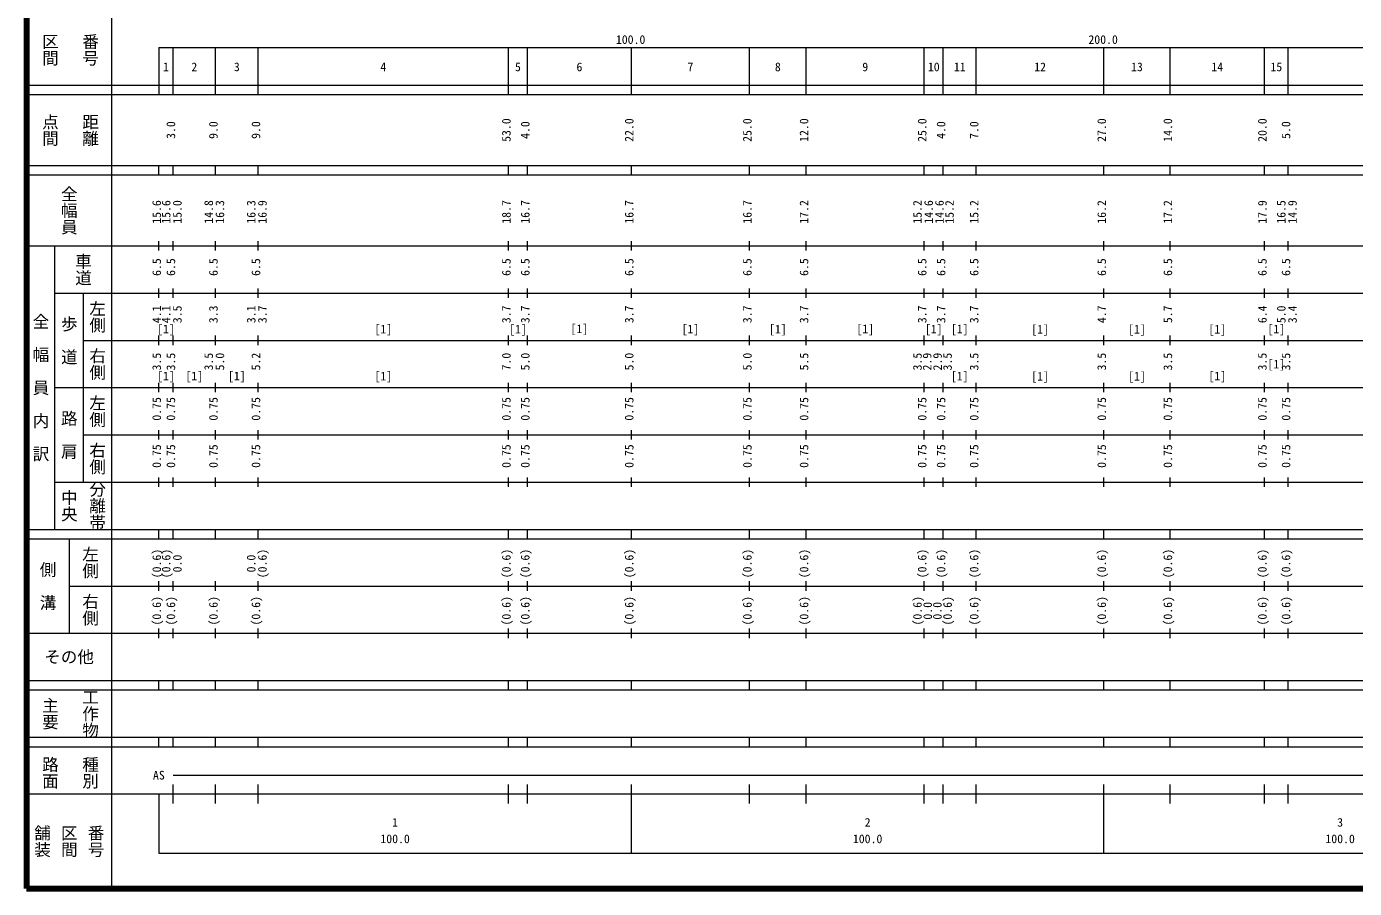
# Model space of a CAD drawing. Units: millimetres on the paper, enlarged 1000 times. Extents: x 40000 to 680000, y 20000 to 380000.
# Drawn here: x 40000 to 321031, y 20000 to 202409 of the extents above; entities that cross this region are included whole.
import ezdxf
from ezdxf.enums import TextEntityAlignment as Align

# ---------------------------------------------------------------- set-up
doc = ezdxf.new("R2010")
doc.units = ezdxf.units.MM
doc.header["$LTSCALE"] = 1000
doc.layers.add('M-TTL', color=2, linetype='Continuous', lineweight=140)
doc.layers.add('M-TTL-BAND', color=7, linetype='Continuous', lineweight=13)
doc.styles.add('@ＭＳ ゴシック', font='')
doc.styles.add('ＭＳ ゴシック', font='')
doc.styles.get('@ＭＳ ゴシック').set_extended_font_data('@MS Gothic')
doc.styles.get('ＭＳ ゴシック').set_extended_font_data('MS Gothic')

msp = doc.modelspace()

# ---------------------------------------------------------------- linework, layer by layer
at = {"layer": 'M-TTL'}
for p, q in [((40000, 380000), (40000, 20000)), ((40000, 20000), (680000, 20000))]:
    msp.add_line(p, q, dxfattribs=at)
at = {"layer": 'M-TTL-BAND'}
for p, q in [((58000, 370000), (58000, 20000)), ((68000, 198000), (579000, 198000)), ((68000, 198000), (68000, 188000)), ((71000, 188000), (71000, 198000)), ((80000, 188000), (80000, 198000)), ((89000, 188000), (89000, 198000)), ((142000, 188000), (142000, 198000)), ((146000, 188000), (146000, 198000)), ((168000, 188000), (168000, 198000)), ((193000, 188000), (193000, 198000)), ((205000, 188000), (205000, 198000)), ((230000, 188000), (230000, 198000)), ((234000, 188000), (234000, 198000)), ((241000, 188000), (241000, 198000)), ((268000, 188000), (268000, 198000)), ((282000, 188000), (282000, 198000)), ((302000, 188000), (302000, 198000)), ((307000, 188000), (307000, 198000)), ((40000, 190000), (579000, 190000)), ((40000, 188000), (579000, 188000)), ((40000, 173000), (579000, 173000)), ((68000, 171000), (68000, 173000)), ((71000, 171000), (71000, 173000)), ((80000, 171000), (80000, 173000)), ((89000, 171000), (89000, 173000)), ((142000, 171000), (142000, 173000)), ((146000, 171000), (146000, 173000)), ((168000, 171000), (168000, 173000)), ((193000, 171000), (193000, 173000)), ((205000, 171000), (205000, 173000)), ((230000, 171000), (230000, 173000)), ((234000, 171000), (234000, 173000)), ((241000, 171000), (241000, 173000)), ((268000, 171000), (268000, 173000)), ((282000, 171000), (282000, 173000)), ((302000, 171000), (302000, 173000)), ((307000, 171000), (307000, 173000)), ((40000, 171000), (579000, 171000)), ((40000, 156000), (579000, 156000)), ((46000, 96000), (46000, 156000)), ((68000, 155000), (68000, 157000)), ((71000, 155000), (71000, 157000)), ((80000, 155000), (80000, 157000)), ((89000, 155000), (89000, 157000)), ((142000, 155000), (142000, 157000)), ((146000, 155000), (146000, 157000)), ((168000, 155000), (168000, 157000)), ((193000, 155000), (193000, 157000)), ((205000, 155000), (205000, 157000)), ((230000, 155000), (230000, 157000)), ((234000, 155000), (234000, 157000)), ((241000, 155000), (241000, 157000)), ((268000, 155000), (268000, 157000)), ((282000, 155000), (282000, 157000)), ((302000, 155000), (302000, 157000)), ((307000, 155000), (307000, 157000)), ((68000, 145000), (68000, 147000)), ((71000, 145000), (71000, 147000)), ((80000, 145000), (80000, 147000)), ((89000, 145000), (89000, 147000)), ((142000, 145000), (142000, 147000)), ((146000, 145000), (146000, 147000)), ((168000, 145000), (168000, 147000)), ((193000, 145000), (193000, 147000)), ((205000, 145000), (205000, 147000)), ((230000, 145000), (230000, 147000)), ((234000, 145000), (234000, 147000)), ((241000, 145000), (241000, 147000)), ((268000, 145000), (268000, 147000)), ((282000, 145000), (282000, 147000)), ((302000, 145000), (302000, 147000)), ((307000, 145000), (307000, 147000)), ((46000, 146000), (579000, 146000)), ((52000, 146000), (52000, 106000)), ((52000, 136000), (579000, 136000)), ((68000, 135000), (68000, 137000)), ((71000, 135000), (71000, 137000)), ((80000, 135000), (80000, 137000)), ((89000, 135000), (89000, 137000)), ((142000, 135000), (142000, 137000)), ((146000, 135000), (146000, 137000)), ((168000, 135000), (168000, 137000)), ((193000, 135000), (193000, 137000)), ((205000, 135000), (205000, 137000)), ((230000, 135000), (230000, 137000)), ((234000, 135000), (234000, 137000)), ((241000, 135000), (241000, 137000)), ((268000, 135000), (268000, 137000)), ((282000, 135000), (282000, 137000)), ((302000, 135000), (302000, 137000)), ((307000, 135000), (307000, 137000)), ((68000, 125000), (68000, 127000)), ((71000, 125000), (71000, 127000)), ((80000, 125000), (80000, 127000)), ((89000, 125000), (89000, 127000)), ((142000, 125000), (142000, 127000)), ((146000, 125000), (146000, 127000)), ((168000, 125000), (168000, 127000)), ((193000, 125000), (193000, 127000)), ((205000, 125000), (205000, 127000)), ((230000, 125000), (230000, 127000)), ((234000, 125000), (234000, 127000)), ((241000, 125000), (241000, 127000)), ((268000, 125000), (268000, 127000)), ((282000, 125000), (282000, 127000)), ((302000, 125000), (302000, 127000)), ((307000, 125000), (307000, 127000)), ((46000, 126000), (579000, 126000)), ((52000, 116000), (579000, 116000)), ((68000, 115000), (68000, 117000)), ((71000, 115000), (71000, 117000)), ((80000, 115000), (80000, 117000)), ((89000, 115000), (89000, 117000)), ((142000, 115000), (142000, 117000)), ((146000, 115000), (146000, 117000)), ((168000, 115000), (168000, 117000)), ((193000, 115000), (193000, 117000)), ((205000, 115000), (205000, 117000)), ((230000, 115000), (230000, 117000)), ((234000, 115000), (234000, 117000)), ((241000, 115000), (241000, 117000)), ((268000, 115000), (268000, 117000)), ((282000, 115000), (282000, 117000)), ((302000, 115000), (302000, 117000)), ((307000, 115000), (307000, 117000)), ((68000, 105000), (68000, 107000)), ((71000, 105000), (71000, 107000)), ((80000, 105000), (80000, 107000)), ((89000, 105000), (89000, 107000)), ((142000, 105000), (142000, 107000)), ((146000, 105000), (146000, 107000)), ((168000, 105000), (168000, 107000)), ((193000, 105000), (193000, 107000)), ((205000, 105000), (205000, 107000)), ((230000, 105000), (230000, 107000)), ((234000, 105000), (234000, 107000)), ((241000, 105000), (241000, 107000)), ((268000, 105000), (268000, 107000)), ((282000, 105000), (282000, 107000)), ((302000, 105000), (302000, 107000)), ((307000, 105000), (307000, 107000)), ((46000, 106000), (579000, 106000)), ((40000, 96000), (579000, 96000)), ((68000, 94000), (68000, 96000)), ((71000, 94000), (71000, 96000)), ((80000, 94000), (80000, 96000)), ((89000, 94000), (89000, 96000)), ((142000, 94000), (142000, 96000)), ((146000, 94000), (146000, 96000)), ((168000, 94000), (168000, 96000)), ((193000, 94000), (193000, 96000)), ((205000, 94000), (205000, 96000)), ((230000, 94000), (230000, 96000)), ((234000, 94000), (234000, 96000)), ((241000, 94000), (241000, 96000)), ((268000, 94000), (268000, 96000)), ((282000, 94000), (282000, 96000)), ((302000, 94000), (302000, 96000)), ((307000, 94000), (307000, 96000)), ((40000, 94000), (579000, 94000)), ((49000, 94000), (49000, 74000)), ((68000, 83000), (68000, 85000)), ((71000, 83000), (71000, 85000)), ((80000, 83000), (80000, 85000)), ((89000, 83000), (89000, 85000)), ((142000, 83000), (142000, 85000)), ((146000, 83000), (146000, 85000)), ((168000, 83000), (168000, 85000)), ((193000, 83000), (193000, 85000)), ((205000, 83000), (205000, 85000)), ((230000, 83000), (230000, 85000)), ((234000, 83000), (234000, 85000)), ((241000, 83000), (241000, 85000)), ((268000, 83000), (268000, 85000)), ((282000, 83000), (282000, 85000)), ((302000, 83000), (302000, 85000)), ((307000, 83000), (307000, 85000)), ((49000, 84000), (579000, 84000)), ((40000, 74000), (579000, 74000)), ((68000, 73000), (68000, 75000)), ((71000, 73000), (71000, 75000)), ((80000, 73000), (80000, 75000)), ((89000, 73000), (89000, 75000)), ((142000, 73000), (142000, 75000)), ((146000, 73000), (146000, 75000)), ((168000, 73000), (168000, 75000)), ((193000, 73000), (193000, 75000)), ((205000, 73000), (205000, 75000)), ((230000, 73000), (230000, 75000)), ((234000, 73000), (234000, 75000)), ((241000, 73000), (241000, 75000)), ((268000, 73000), (268000, 75000)), ((282000, 73000), (282000, 75000)), ((302000, 73000), (302000, 75000)), ((307000, 73000), (307000, 75000)), ((40000, 64000), (579000, 64000)), ((40000, 62000), (579000, 62000)), ((68000, 62000), (68000, 64000)), ((71000, 62000), (71000, 64000)), ((80000, 62000), (80000, 64000)), ((89000, 62000), (89000, 64000)), ((142000, 62000), (142000, 64000)), ((146000, 62000), (146000, 64000)), ((168000, 62000), (168000, 64000)), ((193000, 62000), (193000, 64000)), ((205000, 62000), (205000, 64000)), ((230000, 62000), (230000, 64000)), ((234000, 62000), (234000, 64000)), ((241000, 62000), (241000, 64000)), ((268000, 62000), (268000, 64000)), ((282000, 62000), (282000, 64000)), ((302000, 62000), (302000, 64000)), ((307000, 62000), (307000, 64000)), ((40000, 52000), (579000, 52000)), ((68000, 50000), (68000, 52000)), ((71000, 50000), (71000, 52000)), ((80000, 50000), (80000, 52000)), ((89000, 50000), (89000, 52000)), ((142000, 50000), (142000, 52000)), ((146000, 50000), (146000, 52000)), ((168000, 50000), (168000, 52000)), ((193000, 50000), (193000, 52000)), ((205000, 50000), (205000, 52000)), ((230000, 50000), (230000, 52000)), ((234000, 50000), (234000, 52000)), ((241000, 50000), (241000, 52000)), ((268000, 50000), (268000, 52000)), ((282000, 50000), (282000, 52000)), ((302000, 50000), (302000, 52000)), ((307000, 50000), (307000, 52000)), ((40000, 50000), (579000, 50000)), ((71000, 44000), (565000, 44000)), ((40000, 40000), (579000, 40000)), ((68000, 40000), (68000, 27500)), ((71000, 38000), (71000, 42000)), ((80000, 38000), (80000, 42000)), ((89000, 38000), (89000, 42000)), ((142000, 38000), (142000, 42000)), ((146000, 38000), (146000, 42000)), ((168000, 27500), (168000, 42000)), ((193000, 38000), (193000, 42000)), ((205000, 38000), (205000, 42000)), ((230000, 38000), (230000, 42000)), ((234000, 38000), (234000, 42000)), ((241000, 38000), (241000, 42000)), ((268000, 27500), (268000, 42000)), ((282000, 38000), (282000, 42000)), ((302000, 38000), (302000, 42000)), ((307000, 38000), (307000, 42000)), ((68000, 27500), (579000, 27500))]:
    msp.add_line(p, q, dxfattribs=at)

# ---------------------------------------------------------------- texts
at = {"layer": 'M-TTL-BAND', "style": '@ＭＳ ゴシック'}
for s, p in [('区間', (45000, 197500)), ('番号', (53500, 197500)), ('点間', (45000, 180500)), ('距離', (53500, 180500)), ('全幅員', (49000, 163500)), ('車道', (52000, 151000)), ('左側', (55000, 141000)), ('全\u3000幅\u3000員\u3000内\u3000訳', (43000, 126000)), ('歩\u3000道', (49000, 136000)), ('右側', (55000, 131000)), ('左側', (55000, 121000)), ('路\u3000肩', (49000, 116000)), ('右側', (55000, 111000)), ('中央', (49000, 101000)), ('分離帯', (55000, 101000)), ('左側', (53500, 89000)), ('側\u3000溝', (44500, 84000)), ('右側', (53500, 79000)), ('主要', (45000, 57000)), ('工作物', (53500, 57000)), ('路面', (45000, 44500)), ('種別', (53500, 44500)), ('舗装', (43333, 30000)), ('区間', (49000, 30000)), ('番号', (54667, 30000))]:
    msp.add_text(s, height=2566, rotation=270, dxfattribs=at).set_placement(p, align=Align.MIDDLE_CENTER)
at = {"layer": 'M-TTL-BAND', "style": 'ＭＳ ゴシック'}
for s, p in [('100.0', (167844, 198195)), ('200.0', (267844, 198195)), ('1', (69500, 192405)), ('2', (75500, 192405)), ('3', (84500, 192405)), ('4', (115500, 192405)), ('5', (144000, 192405)), ('6', (157000, 192405)), ('7', (180500, 192405)), ('8', (199000, 192405)), ('9', (217500, 192405)), ('10', (232000, 192405)), ('11', (237500, 192405)), ('12', (254500, 192405)), ('13', (275000, 192405)), ('14', (292000, 192405)), ('15', (304500, 192405)), ('[1]', (69500, 136939)), ('[1]', (115500, 136913)), ('[1]', (144000, 136900)), ('[1]', (157000, 136972)), ('[1]', (180500, 136933)), ('[1]', (199000, 136905)), ('[1]', (217500, 136963)), ('[1]', (232000, 136921)), ('[1]', (237500, 136954)), ('[1]', (254500, 136895)), ('[1]', (275000, 136894)), ('[1]', (292000, 136895)), ('[1]', (304500, 136937)), ('[1]', (69500, 126993)), ('[1]', (75500, 126993)), ('[1]', (84500, 126993)), ('[1]', (115500, 126969)), ('[1]', (237500, 126972)), ('[1]', (254500, 126939)), ('[1]', (275000, 126939)), ('[1]', (292000, 126988)), ('[1]', (304500, 129500)), ('AS', (68000, 42500)), ('1', (118000, 32523)), ('2', (218000, 32523)), ('3', (318000, 32523)), ('100.0', (118000, 29033)), ('100.0', (218000, 29033)), ('100.0', (318000, 29033))]:
    msp.add_text(s, height=1833, dxfattribs=at).set_placement(p, align=Align.BOTTOM_CENTER)
for s, p in [('53.0', (143000, 180500)), ('22.0', (169000, 180500)), ('25.0', (194000, 180500)), ('12.0', (206000, 180500)), ('25.0', (231000, 180500)), ('27.0', (269000, 180500)), ('14.0', (283000, 180500)), ('20.0', (303000, 180500)), ('3.0', (72000, 180500)), ('9.0', (81000, 180500)), ('9.0', (90000, 180500)), ('4.0', (147000, 180500)), ('4.0', (235000, 180500)), ('7.0', (242000, 180500)), ('5.0', (308000, 180500)), ('15.6', (69000, 163174)), ('15.6', (71000, 163174)), ('15.0', (73370, 163174)), ('14.8', (80000, 163174)), ('16.3', (82370, 163174)), ('16.3', (89000, 163174)), ('16.9', (91370, 163174)), ('18.7', (143000, 163174)), ('16.7', (147000, 163174)), ('16.7', (169000, 163174)), ('16.7', (194000, 163174)), ('17.2', (206000, 163174)), ('15.2', (230000, 163174)), ('14.6', (232370, 163174)), ('14.6', (234660, 163174)), ('15.2', (236779, 163174)), ('15.2', (242000, 163174)), ('16.2', (269000, 163174)), ('17.2', (283000, 163174)), ('17.9', (303000, 163174)), ('16.5', (307000, 163174)), ('14.9', (309370, 163174)), ('6.5', (69000, 151500)), ('6.5', (72000, 151500)), ('6.5', (81000, 151500)), ('6.5', (90000, 151500)), ('6.5', (143000, 151500)), ('6.5', (147000, 151500)), ('6.5', (169000, 151500)), ('6.5', (194000, 151500)), ('6.5', (206000, 151500)), ('6.5', (231000, 151500)), ('6.5', (235000, 151500)), ('6.5', (242000, 151500)), ('6.5', (269000, 151500)), ('6.5', (283000, 151500)), ('6.5', (303000, 151500)), ('6.5', (308000, 151500)), ('4.1', (69000, 141500)), ('4.1', (71000, 141500)), ('3.5', (73370, 141500)), ('3.3', (81000, 141500)), ('3.1', (89000, 141500)), ('3.7', (91370, 141500)), ('3.7', (143000, 141500)), ('3.7', (147000, 141500)), ('3.7', (169000, 141500)), ('3.7', (194000, 141500)), ('3.7', (206000, 141500)), ('3.7', (231000, 141500)), ('3.7', (235000, 141500)), ('3.7', (242000, 141500)), ('4.7', (269000, 141500)), ('5.7', (283000, 141500)), ('6.4', (303000, 141500)), ('5.0', (307000, 141500)), ('3.4', (309370, 141500)), ('3.5', (69000, 131500)), ('3.5', (72000, 131500)), ('3.5', (80000, 131500)), ('5.0', (82370, 131500)), ('5.2', (90000, 131500)), ('7.0', (143000, 131500)), ('5.0', (147000, 131500)), ('5.0', (169000, 131500)), ('5.0', (194000, 131500)), ('5.5', (206000, 131500)), ('3.5', (230000, 131500)), ('2.9', (232055, 131500)), ('2.9', (234258, 131500)), ('3.5', (236370, 131500)), ('3.5', (242000, 131500)), ('3.5', (269000, 131500)), ('3.5', (283000, 131500)), ('3.5', (303000, 131500)), ('3.5', (308000, 131500)), ('0.75', (69000, 121500)), ('0.75', (72000, 121500)), ('0.75', (81000, 121500)), ('0.75', (90000, 121500)), ('0.75', (143000, 121500)), ('0.75', (147000, 121500)), ('0.75', (169000, 121500)), ('0.75', (194000, 121500)), ('0.75', (206000, 121500)), ('0.75', (231000, 121500)), ('0.75', (235000, 121500)), ('0.75', (242000, 121500)), ('0.75', (269000, 121500)), ('0.75', (283000, 121500)), ('0.75', (303000, 121500)), ('0.75', (308000, 121500)), ('0.75', (69000, 111500)), ('0.75', (72000, 111500)), ('0.75', (81000, 111500)), ('0.75', (90000, 111500)), ('0.75', (143000, 111500)), ('0.75', (147000, 111500)), ('0.75', (169000, 111500)), ('0.75', (194000, 111500)), ('0.75', (206000, 111500)), ('0.75', (231000, 111500)), ('0.75', (235000, 111500)), ('0.75', (242000, 111500)), ('0.75', (269000, 111500)), ('0.75', (283000, 111500)), ('0.75', (303000, 111500)), ('0.75', (308000, 111500)), ('(0.6)', (69000, 88764)), ('(0.6)', (71000, 88764)), ('0.0', (73370, 88764)), ('0.0', (89000, 88764)), ('(0.6)', (91370, 88764)), ('(0.6)', (143000, 88764)), ('(0.6)', (147000, 88764)), ('(0.6)', (169000, 88764)), ('(0.6)', (194000, 88764)), ('(0.6)', (206000, 88764)), ('(0.6)', (231000, 88764)), ('(0.6)', (235000, 88764)), ('(0.6)', (242000, 88764)), ('(0.6)', (269000, 88764)), ('(0.6)', (283000, 88764)), ('(0.6)', (303000, 88764)), ('(0.6)', (308000, 88764)), ('(0.6)', (69000, 78764)), ('(0.6)', (72000, 78764)), ('(0.6)', (81000, 78764)), ('(0.6)', (90000, 78764)), ('(0.6)', (143000, 78764)), ('(0.6)', (147000, 78764)), ('(0.6)', (169000, 78764)), ('(0.6)', (194000, 78764)), ('(0.6)', (206000, 78764)), ('(0.6)', (230000, 78764)), ('(0.6)', (236370, 78764)), ('(0.6)', (242000, 78764)), ('(0.6)', (269000, 78764)), ('(0.6)', (283000, 78764)), ('(0.6)', (303000, 78764)), ('(0.6)', (308000, 78764)), ('0.0', (232165, 78764)), ('0.0', (234215, 78764))]:
    msp.add_text(s, height=1833, rotation=90, dxfattribs=at).set_placement(p, align=Align.BOTTOM_CENTER)
msp.add_text('その他', height=2566, dxfattribs=at).set_placement((49000, 69000), align=Align.MIDDLE_CENTER)

doc.saveas('drawing.dxf')
